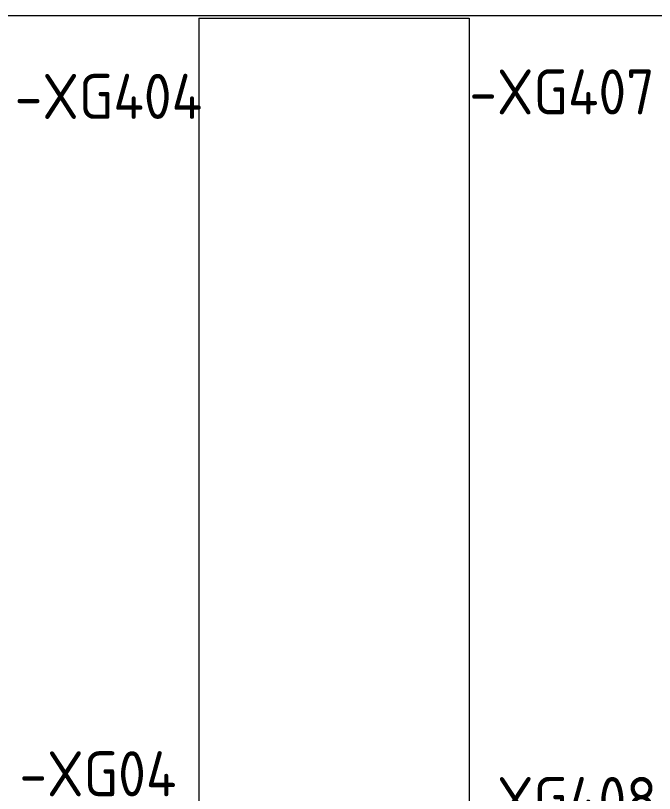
# Model space of a CAD drawing. Header units: millimetres. Extents: x 4962 to 7449, y 754 to 2938.
# Drawn here: x 6855.2 to 7138.7, y 2262.3 to 2607.6 of the extents above; entities that cross this region are included whole.
import ezdxf

# ---------------------------------------------------------------- set-up
doc = ezdxf.new("R2010")
doc.units = ezdxf.units.MM
doc.layers.add('000-PI_TEXT', color=7, linetype='Continuous')
doc.layers.add('002-PI-Kabelska kanalica', color=150, linetype='Continuous')
doc.styles.add('PI0', font='isocpeur.ttf', dxfattribs={"width": 0.9})

msp = doc.modelspace()

# ---------------------------------------------------------------- linework, layer by layer
at = {"layer": '002-PI-Kabelska kanalica', "color": 0, "linetype": 'ByBlock', "lineweight": 0}
for p, q in [((5236.27, 2607.59), (7279.27, 2607.59)), ((6936.52, 2606.48), (7056.52, 2606.48)), ((6936.52, 2606.48), (6936.52, 1177.48)), ((7056.52, 2606.48), (7056.52, 1177.48))]:
    msp.add_line(p, q, dxfattribs=at)

# ---------------------------------------------------------------- texts
at = {"layer": '000-PI_TEXT', "color": 0, "linetype": 'ByBlock', "lineweight": 0, "style": 'PI0', "width": 0.9}
for s, p in [('-XG407', (7056.52, 2563.7)), ('-XG404', (6854.81, 2561.69)), ('-XG04', (6856.93, 2261.01)), ('-XG408', (7056.52, 2249.6))]:
    msp.add_text(s, height=20, dxfattribs=at).set_placement(p)

doc.saveas('drawing.dxf')
